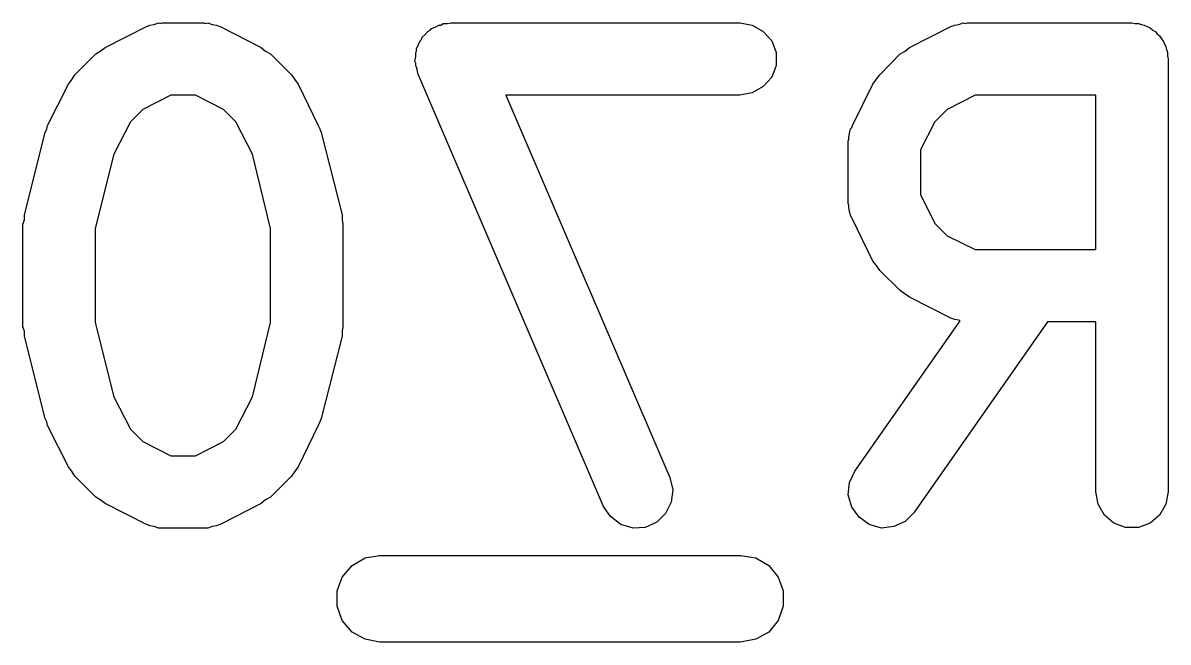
# Model space of a CAD drawing. Extents: x 93.7 to 160.2, y -161.6 to -97.7.
# Drawn here: x 127.268 to 128.854, y -111.965 to -111.107 of the extents above; entities that cross this region are included whole.
import ezdxf

# ---------------------------------------------------------------- set-up
doc = ezdxf.new("R2010")
doc.units = 0
doc.header["$MEASUREMENT"] = 0
doc.layers.add('BLACK', color=7, linetype='CONTINUOUS')

msp = doc.modelspace()

# ---------------------------------------------------------------- linework, layer by layer
at = {"layer": 'Black'}
for p, q in [((127.382, -111.141), (127.439, -111.112)), ((127.439, -111.112), (127.442, -111.111)), ((127.442, -111.111), (127.444, -111.11)), ((127.444, -111.11), (127.45, -111.109)), ((127.45, -111.109), (127.456, -111.107)), ((127.456, -111.107), (127.458, -111.108)), ((127.458, -111.108), (127.461, -111.107)), ((127.461, -111.107), (127.518, -111.107)), ((127.518, -111.107), (127.521, -111.108)), ((127.521, -111.108), (127.524, -111.107)), ((127.524, -111.107), (127.53, -111.109)), ((127.53, -111.109), (127.536, -111.11)), ((127.536, -111.11), (127.538, -111.111)), ((127.538, -111.111), (127.541, -111.112)), ((127.541, -111.112), (127.598, -111.141)), ((127.832, -111.117), (127.834, -111.115)), ((127.834, -111.115), (127.839, -111.113)), ((127.839, -111.113), (127.844, -111.11)), ((127.844, -111.11), (127.847, -111.11)), ((127.847, -111.11), (127.85, -111.108)), ((127.85, -111.108), (127.856, -111.108)), ((127.856, -111.108), (127.861, -111.107)), ((127.861, -111.107), (128.261, -111.107)), ((128.261, -111.107), (128.278, -111.11)), ((128.278, -111.11), (128.293, -111.119)), ((128.496, -111.141), (128.553, -111.112)), ((128.553, -111.112), (128.556, -111.111)), ((128.556, -111.111), (128.558, -111.11)), ((128.558, -111.11), (128.564, -111.109)), ((128.564, -111.109), (128.57, -111.107)), ((128.57, -111.107), (128.573, -111.108)), ((128.573, -111.108), (128.576, -111.107)), ((128.576, -111.107), (128.804, -111.107)), ((128.804, -111.107), (128.808, -111.108)), ((128.808, -111.108), (128.813, -111.108)), ((128.813, -111.108), (128.817, -111.109)), ((128.817, -111.109), (128.821, -111.11)), ((128.821, -111.11), (128.825, -111.112)), ((128.825, -111.112), (128.829, -111.114)), ((128.829, -111.114), (128.833, -111.117)), ((127.818, -111.132), (127.82, -111.13)), ((127.82, -111.13), (127.821, -111.127)), ((127.821, -111.127), (127.825, -111.123)), ((127.825, -111.123), (127.829, -111.119)), ((127.829, -111.119), (127.832, -111.117)), ((128.293, -111.119), (128.305, -111.132)), ((128.833, -111.117), (128.836, -111.119)), ((128.836, -111.119), (128.839, -111.122)), ((128.839, -111.122), (128.842, -111.125)), ((128.842, -111.125), (128.845, -111.129)), ((128.845, -111.129), (128.847, -111.132)), ((127.369, -111.15), (127.375, -111.146)), ((127.375, -111.146), (127.382, -111.141)), ((127.598, -111.141), (127.604, -111.146)), ((127.604, -111.146), (127.611, -111.15)), ((127.812, -111.148), (127.813, -111.146)), ((127.813, -111.143), (127.816, -111.137)), ((127.813, -111.146), (127.813, -111.143)), ((127.816, -111.137), (127.818, -111.132)), ((128.305, -111.132), (128.311, -111.148)), ((128.483, -111.15), (128.49, -111.146)), ((128.49, -111.146), (128.496, -111.141)), ((128.847, -111.132), (128.849, -111.136)), ((128.849, -111.136), (128.851, -111.14)), ((128.851, -111.14), (128.852, -111.144)), ((128.852, -111.144), (128.853, -111.148)), ((127.34, -111.179), (127.369, -111.15)), ((127.611, -111.15), (127.64, -111.179)), ((127.811, -111.16), (127.812, -111.154)), ((127.812, -111.163), (127.811, -111.16)), ((127.812, -111.154), (127.812, -111.148)), ((128.311, -111.148), (128.311, -111.166)), ((128.455, -111.179), (128.483, -111.15)), ((128.853, -111.148), (128.853, -111.153)), ((128.853, -111.153), (128.854, -111.157)), ((128.854, -111.157), (128.854, -111.757)), ((127.812, -111.166), (127.812, -111.163)), ((127.814, -111.171), (127.812, -111.166)), ((127.815, -111.177), (127.814, -111.171)), ((128.072, -111.777), (127.815, -111.177)), ((128.311, -111.166), (128.305, -111.182)), ((127.302, -111.249), (127.331, -111.192)), ((127.331, -111.192), (127.336, -111.185)), ((127.336, -111.185), (127.34, -111.179)), ((127.64, -111.179), (127.644, -111.185)), ((127.644, -111.185), (127.649, -111.192)), ((127.649, -111.192), (127.677, -111.249)), ((128.305, -111.182), (128.293, -111.195)), ((128.417, -111.249), (128.445, -111.192)), ((128.445, -111.192), (128.45, -111.185)), ((128.45, -111.185), (128.455, -111.179)), ((127.473, -111.207), (127.434, -111.227)), ((127.507, -111.207), (127.473, -111.207)), ((127.546, -111.227), (127.507, -111.207)), ((128.261, -111.207), (127.937, -111.207)), ((127.937, -111.207), (128.164, -111.737)), ((128.278, -111.204), (128.261, -111.207)), ((128.293, -111.195), (128.278, -111.204)), ((128.587, -111.207), (128.548, -111.227)), ((128.754, -111.207), (128.587, -111.207)), ((128.754, -111.421), (128.754, -111.207)), ((127.434, -111.227), (127.417, -111.244)), ((127.563, -111.244), (127.546, -111.227)), ((128.548, -111.227), (128.531, -111.244)), ((127.299, -111.259), (127.301, -111.254)), ((127.301, -111.254), (127.302, -111.249)), ((127.417, -111.244), (127.394, -111.289)), ((127.586, -111.289), (127.563, -111.244)), ((127.677, -111.249), (127.679, -111.254)), ((127.679, -111.254), (127.681, -111.259)), ((128.413, -111.26), (128.414, -111.254)), ((128.414, -111.254), (128.416, -111.252)), ((128.416, -111.252), (128.417, -111.249)), ((128.531, -111.244), (128.511, -111.283)), ((127.27, -111.373), (127.299, -111.259)), ((127.681, -111.259), (127.71, -111.373)), ((128.411, -111.271), (128.412, -111.268)), ((128.411, -111.357), (128.411, -111.271)), ((128.412, -111.266), (128.413, -111.26)), ((128.412, -111.268), (128.412, -111.266)), ((127.394, -111.289), (127.368, -111.392)), ((127.611, -111.392), (127.586, -111.289)), ((128.511, -111.283), (128.511, -111.345)), ((128.511, -111.345), (128.531, -111.385)), ((128.412, -111.36), (128.411, -111.357)), ((128.412, -111.363), (128.412, -111.36)), ((128.413, -111.368), (128.412, -111.363)), ((128.414, -111.374), (128.413, -111.368)), ((127.268, -111.386), (127.27, -111.38)), ((127.27, -111.38), (127.27, -111.373)), ((127.71, -111.373), (127.71, -111.38)), ((127.71, -111.38), (127.711, -111.386)), ((128.416, -111.377), (128.414, -111.374)), ((128.417, -111.379), (128.416, -111.377)), ((128.445, -111.437), (128.417, -111.379)), ((127.268, -111.528), (127.268, -111.386)), ((127.368, -111.392), (127.368, -111.522)), ((127.611, -111.522), (127.611, -111.392)), ((127.711, -111.386), (127.711, -111.528)), ((128.531, -111.385), (128.548, -111.402)), ((128.548, -111.402), (128.587, -111.421)), ((128.587, -111.421), (128.754, -111.421)), ((128.45, -111.443), (128.445, -111.437)), ((128.455, -111.45), (128.45, -111.443)), ((128.483, -111.478), (128.455, -111.45)), ((128.49, -111.483), (128.483, -111.478)), ((128.496, -111.487), (128.49, -111.483)), ((128.553, -111.516), (128.496, -111.487)), ((127.368, -111.522), (127.394, -111.625)), ((127.586, -111.625), (127.611, -111.522)), ((128.42, -111.728), (128.566, -111.52)), ((128.687, -111.521), (128.502, -111.786)), ((128.556, -111.517), (128.553, -111.516)), ((128.558, -111.518), (128.556, -111.517)), ((128.564, -111.519), (128.558, -111.518)), ((128.566, -111.52), (128.564, -111.519)), ((128.754, -111.521), (128.687, -111.521)), ((128.754, -111.757), (128.754, -111.521)), ((127.27, -111.534), (127.268, -111.528)), ((127.27, -111.541), (127.27, -111.534)), ((127.299, -111.655), (127.27, -111.541)), ((127.71, -111.541), (127.681, -111.655)), ((127.711, -111.528), (127.71, -111.534)), ((127.71, -111.534), (127.71, -111.541)), ((127.394, -111.625), (127.417, -111.67)), ((127.563, -111.67), (127.586, -111.625)), ((127.301, -111.66), (127.299, -111.655)), ((127.302, -111.665), (127.301, -111.66)), ((127.331, -111.722), (127.302, -111.665)), ((127.417, -111.67), (127.434, -111.687)), ((127.546, -111.687), (127.563, -111.67)), ((127.677, -111.665), (127.649, -111.722)), ((127.679, -111.66), (127.677, -111.665)), ((127.681, -111.655), (127.679, -111.66)), ((127.434, -111.687), (127.473, -111.707)), ((127.507, -111.707), (127.546, -111.687)), ((127.473, -111.707), (127.507, -111.707)), ((127.336, -111.729), (127.331, -111.722)), ((127.34, -111.735), (127.336, -111.729)), ((127.644, -111.729), (127.64, -111.735)), ((127.649, -111.722), (127.644, -111.729)), ((128.413, -111.744), (128.42, -111.728)), ((127.369, -111.764), (127.34, -111.735)), ((127.64, -111.735), (127.611, -111.764)), ((128.164, -111.737), (128.168, -111.754)), ((128.411, -111.761), (128.413, -111.744)), ((127.375, -111.768), (127.369, -111.764)), ((127.611, -111.764), (127.604, -111.768)), ((128.168, -111.754), (128.166, -111.771)), ((128.416, -111.778), (128.411, -111.761)), ((128.757, -111.774), (128.754, -111.757)), ((128.854, -111.757), (128.851, -111.774)), ((127.382, -111.773), (127.375, -111.768)), ((127.439, -111.802), (127.382, -111.773)), ((127.598, -111.773), (127.541, -111.802)), ((127.604, -111.768), (127.598, -111.773)), ((128.082, -111.791), (128.072, -111.777)), ((128.166, -111.771), (128.158, -111.787)), ((128.426, -111.792), (128.416, -111.778)), ((128.766, -111.789), (128.757, -111.774)), ((128.851, -111.774), (128.842, -111.789)), ((128.096, -111.802), (128.082, -111.791)), ((128.158, -111.787), (128.146, -111.799)), ((128.44, -111.802), (128.426, -111.792)), ((128.502, -111.786), (128.49, -111.798)), ((128.779, -111.8), (128.766, -111.789)), ((128.842, -111.789), (128.829, -111.8)), ((127.442, -111.803), (127.439, -111.802)), ((127.444, -111.804), (127.442, -111.803)), ((127.45, -111.805), (127.444, -111.804)), ((127.456, -111.807), (127.45, -111.805)), ((127.458, -111.807), (127.456, -111.807)), ((127.461, -111.807), (127.458, -111.807)), ((127.518, -111.807), (127.461, -111.807)), ((127.521, -111.807), (127.518, -111.807)), ((127.524, -111.807), (127.521, -111.807)), ((127.53, -111.805), (127.524, -111.807)), ((127.536, -111.804), (127.53, -111.805)), ((127.538, -111.803), (127.536, -111.804)), ((127.541, -111.802), (127.538, -111.803)), ((128.113, -111.807), (128.096, -111.802)), ((128.13, -111.806), (128.113, -111.807)), ((128.146, -111.799), (128.13, -111.806)), ((128.457, -111.807), (128.44, -111.802)), ((128.474, -111.805), (128.457, -111.807)), ((128.49, -111.798), (128.474, -111.805)), ((128.795, -111.806), (128.779, -111.8)), ((128.813, -111.806), (128.795, -111.806)), ((128.829, -111.8), (128.813, -111.806)), ((127.71, -111.875), (127.724, -111.859)), ((127.724, -111.859), (127.742, -111.848)), ((127.742, -111.848), (127.762, -111.845)), ((127.762, -111.845), (128.262, -111.845)), ((128.262, -111.845), (128.283, -111.848)), ((128.283, -111.848), (128.301, -111.859)), ((128.301, -111.859), (128.314, -111.875)), ((127.703, -111.894), (127.71, -111.875)), ((128.314, -111.875), (128.321, -111.894)), ((127.703, -111.915), (127.703, -111.894)), ((128.321, -111.894), (128.321, -111.915)), ((127.71, -111.935), (127.703, -111.915)), ((128.321, -111.915), (128.314, -111.935)), ((127.724, -111.951), (127.71, -111.935)), ((128.314, -111.935), (128.301, -111.951)), ((127.742, -111.961), (127.724, -111.951)), ((128.301, -111.951), (128.283, -111.961)), ((127.762, -111.965), (127.742, -111.961)), ((128.262, -111.965), (127.762, -111.965)), ((128.283, -111.961), (128.262, -111.965))]:
    msp.add_line(p, q, dxfattribs=at)

doc.saveas('drawing.dxf')
